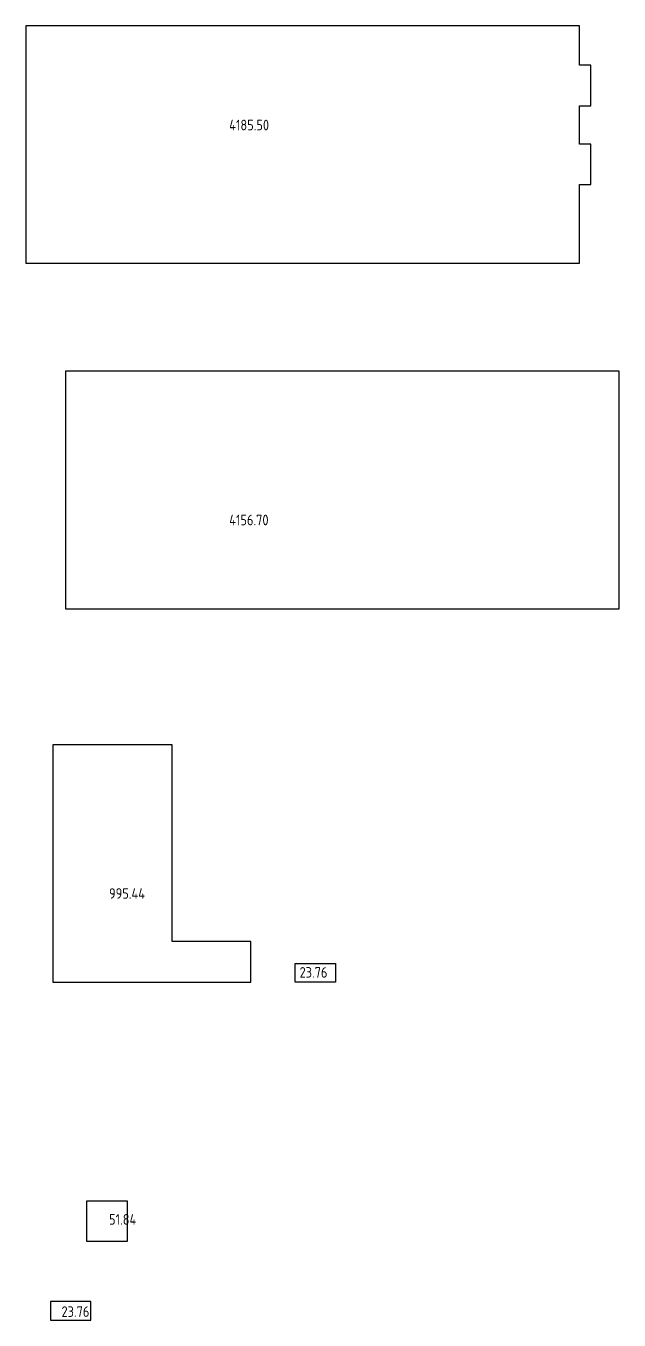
# Model space of a CAD drawing. Extents: x -4747 to 1060961, y -766984 to 396631.
# Drawn here: x 621546 to 727099, y -194608 to 35437 of the extents above; entities that cross this region are included whole.
import ezdxf

# ---------------------------------------------------------------- set-up
doc = ezdxf.new("R2010")
doc.units = 0
doc.header["$LTSCALE"] = 1000
doc.header["$MEASUREMENT"] = 0
doc.layers.add('PUB_TEXT', color=7, linetype='CONTINUOUS')
doc.layers.add('面积计算', color=7, linetype='CONTINUOUS')
doc.styles.get("Standard").update_dxf_attribs({"font": 'gbenor.shx', "bigfont": 'gbcbig.shx'})

msp = doc.modelspace()

# ---------------------------------------------------------------- linework, layer by layer
at = {"layer": '面积计算'}
for points in [[(621545.8, -6763), (720045.8, -6763), (720045.8, 7237), (722045.8, 7237), (722045.8, 14437), (720045.8, 14437), (720045.8, 21237), (722045.8, 21237), (722045.8, 28437), (720045.8, 28437), (720045.8, 35437), (621545.8, 35437), (621545.8, -6763)], [(628598.8, -68164.3), (727098.8, -68164.3), (727098.8, -25964.3), (628598.8, -25964.3), (628598.8, -68164.3)], [(626359.8, -134528.4), (661459.8, -134528.4), (661559.8, -134528.4), (661559.8, -127328.4), (647559.8, -127328.4), (647559.8, -92328.4), (626359.8, -92328.4), (626359.8, -134528.4)]]:
    msp.add_lwpolyline(points, dxfattribs=at)
for points in [[(669443.4, -131228.4), (676643.4, -131228.4), (676643.4, -134528.4), (669443.4, -134528.4)], [(639590.9, -180607.9), (632390.9, -180607.9), (632390.9, -173407.9), (639590.9, -173407.9)], [(625913.5, -194607.9), (633113.5, -194607.9), (633113.5, -191307.9), (625913.5, -191307.9)]]:
    msp.add_lwpolyline(points, close=True, dxfattribs=at)

# ---------------------------------------------------------------- texts
at = {"layer": 'PUB_TEXT'}
for s, p in [('4185.50', (657720.4, 16875)), ('4156.70', (657720.4, -53331)), ('995.44', (636348.3, -119710.8)), ('23.76', (670244.7, -133737.7)), ('51.84', (636348.3, -177642.5)), ('23.76', (627887.3, -194036.6))]:
    msp.add_text(s, height=1875, dxfattribs=at).set_placement(p)

doc.saveas('drawing.dxf')
